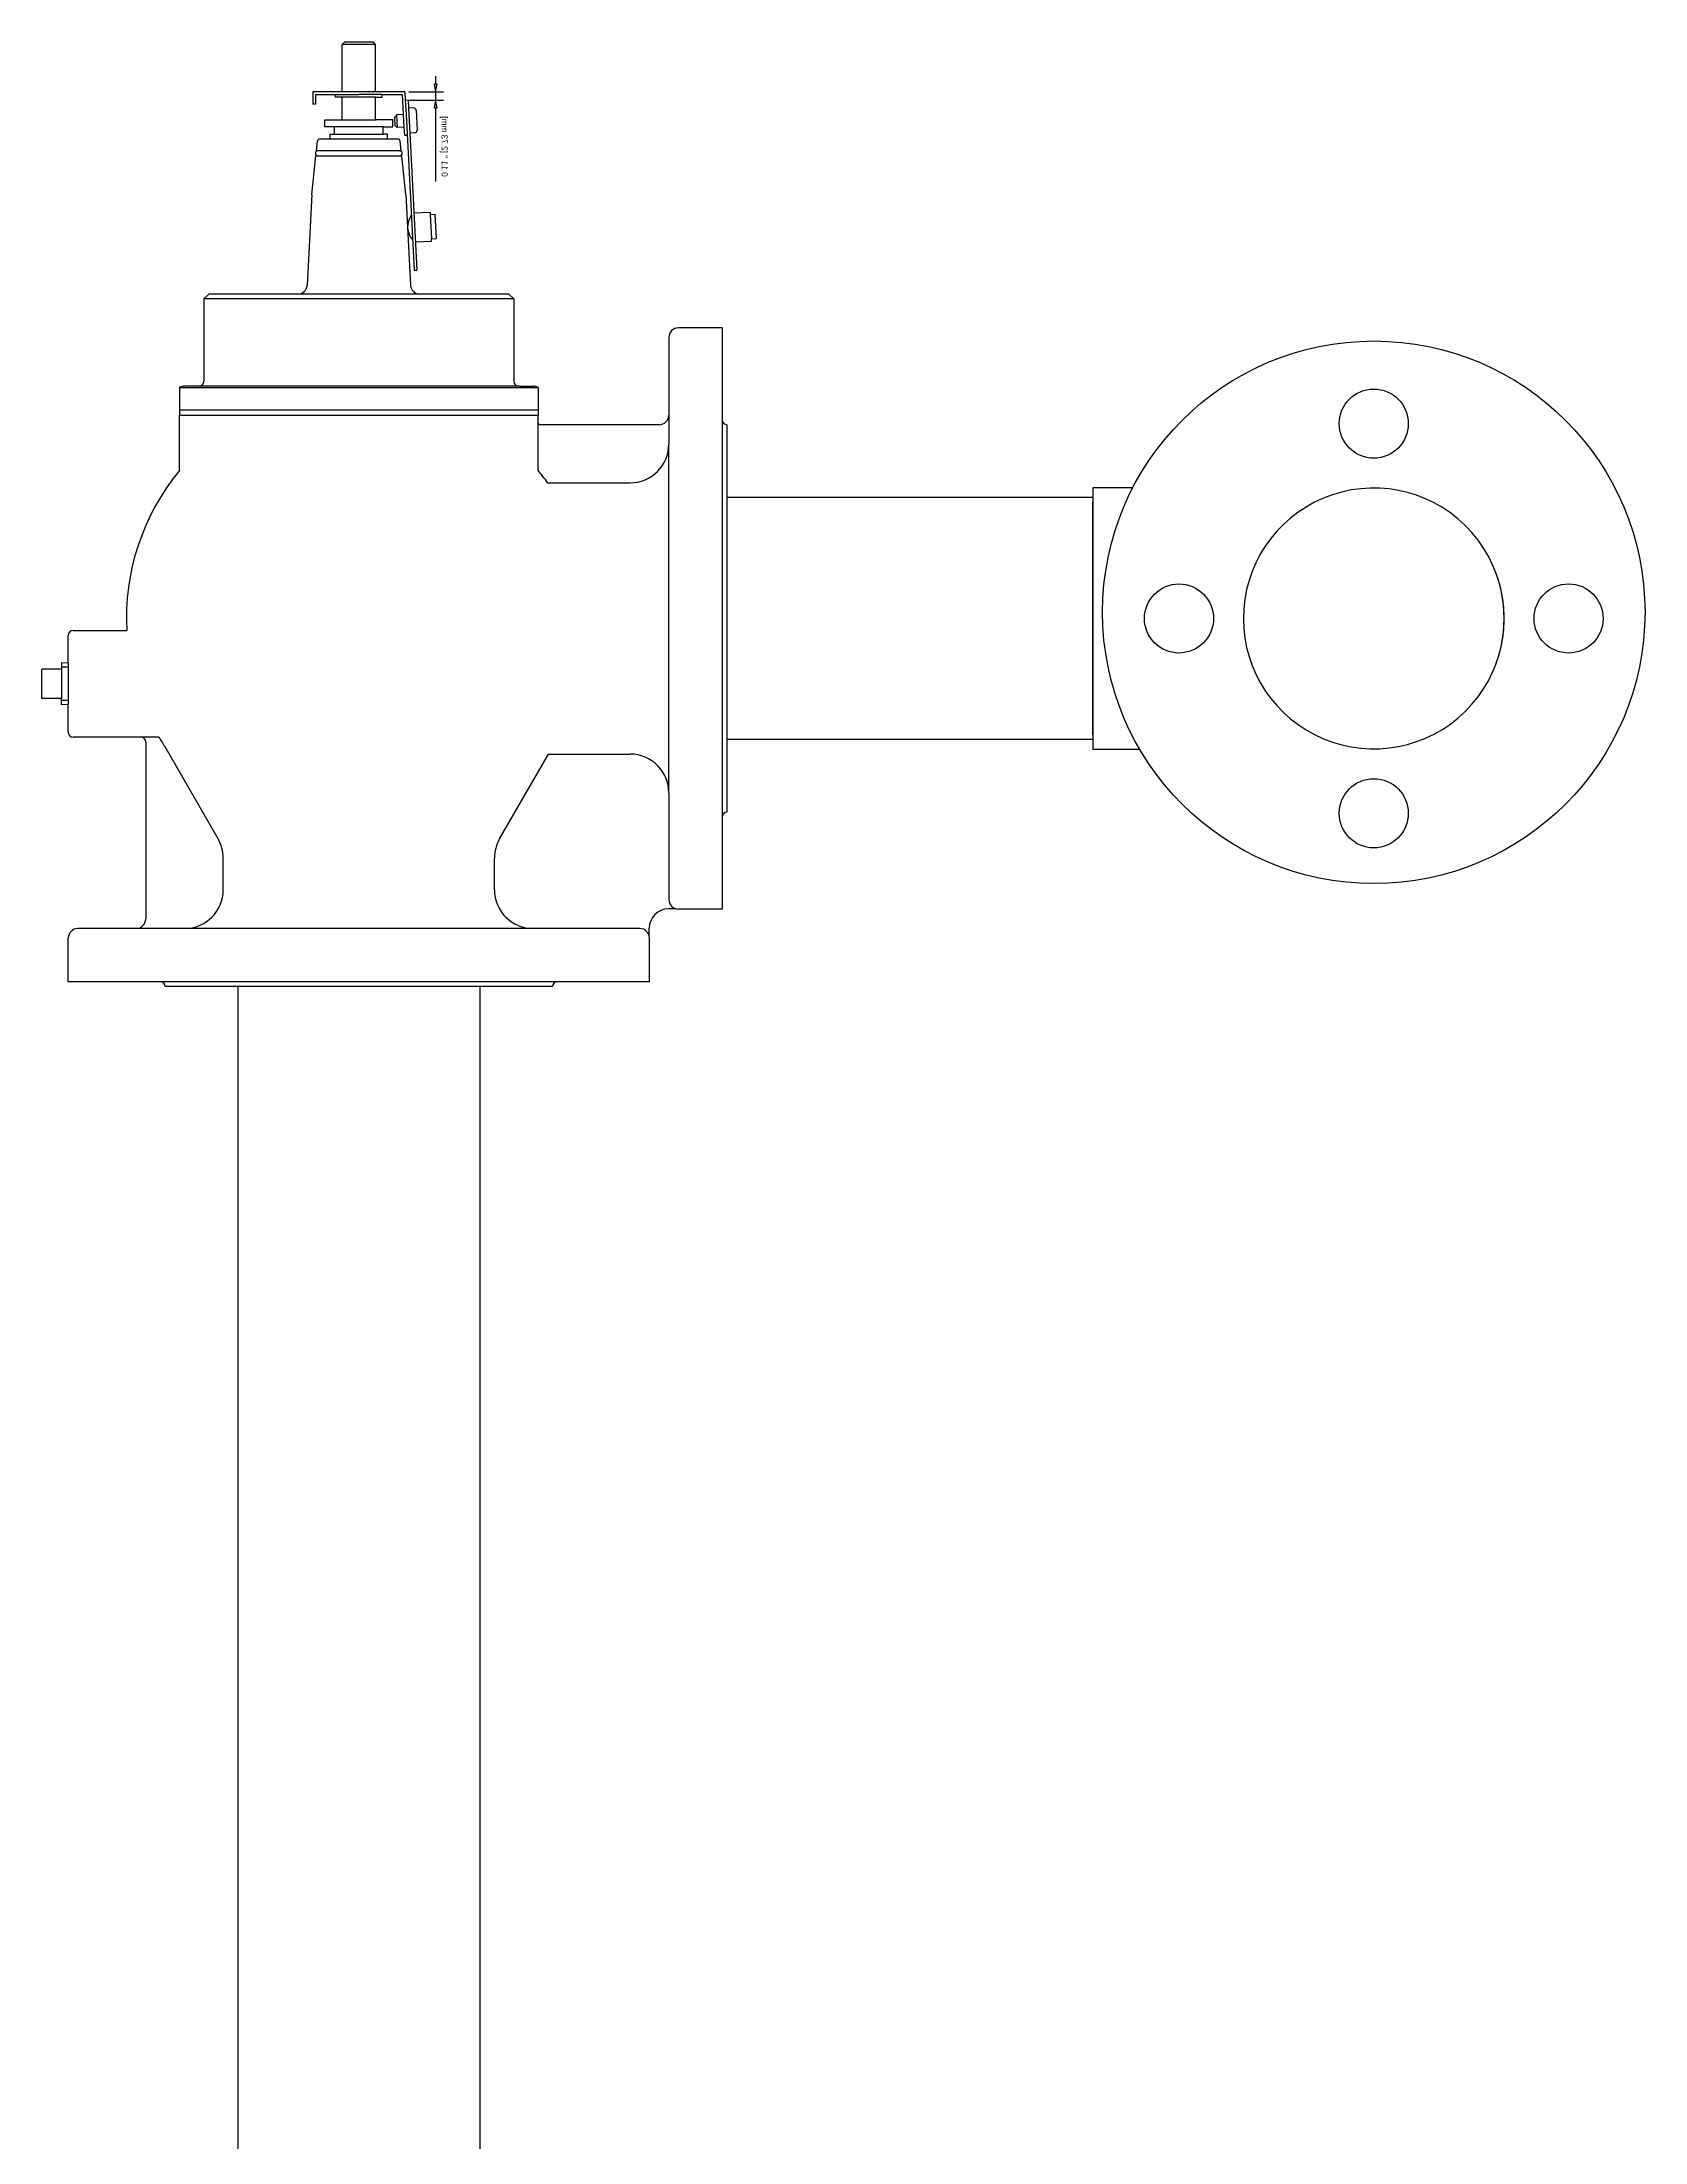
# Model space of a CAD drawing. Header units: inches. Extents: x 2163 to 2605, y 1222 to 1501.
# Drawn here: x 2430.99 to 2451.68, y 1318.05 to 1345.15 of the extents above; entities that cross this region are included whole.
import ezdxf

# ---------------------------------------------------------------- set-up
doc = ezdxf.new("R2010")
doc.units = ezdxf.units.IN
doc.header["$MEASUREMENT"] = 0
doc.layers.add('WDPUMP', color=7, linetype='Continuous')
doc.layers.add('WSPUMP', color=7, linetype='Continuous')

msp = doc.modelspace()

# ---------------------------------------------------------------- linework, layer by layer
at = {"layer": 'WDPUMP', "color": 0, "linetype": 'Continuous'}
for p, q in [((2434.8688, 1345.114), (2434.9001, 1345.1453)), ((2434.8688, 1344.5032), (2434.8688, 1345.114)), ((2435.2968, 1345.114), (2434.8688, 1345.114)), ((2434.9001, 1345.1453), (2435.2655, 1345.1453)), ((2435.2968, 1345.114), (2435.2655, 1345.1453)), ((2435.2968, 1344.5032), (2435.2968, 1345.114)), ((2436.0741, 1344.7032), (2436.0741, 1344.6032)), ((2435.6763, 1344.5032), (2434.4893, 1344.5032)), ((2434.4893, 1344.5032), (2434.4893, 1344.3423)), ((2434.5252, 1344.4673), (2434.7828, 1344.4673)), ((2434.5252, 1344.4673), (2434.5252, 1344.3423)), ((2434.7828, 1344.4673), (2435.0828, 1344.4673)), ((2434.7828, 1344.4323), (2434.7828, 1344.4673)), ((2434.8688, 1344.4323), (2434.7828, 1344.4323)), ((2435.2968, 1344.4323), (2434.8688, 1344.4323)), ((2434.8688, 1344.1425), (2434.8688, 1344.4323)), ((2435.3828, 1344.4673), (2435.0828, 1344.4673)), ((2435.2968, 1344.4323), (2435.3828, 1344.4323)), ((2435.2968, 1344.1425), (2435.2968, 1344.4323)), ((2435.3828, 1344.4323), (2435.3828, 1344.4673)), ((2435.3828, 1344.4673), (2435.6422, 1344.4673)), ((2435.6422, 1344.4673), (2435.6558, 1344.2088)), ((2435.6763, 1344.5032), (2435.6819, 1344.3957)), ((2435.6819, 1344.3957), (2435.7178, 1344.3976)), ((2435.6819, 1344.3957), (2435.6916, 1344.2107)), ((2435.7178, 1344.3976), (2435.7233, 1344.2914)), ((2435.7263, 1344.5032), (2436.1741, 1344.5032)), ((2435.7319, 1344.3957), (2436.1741, 1344.3957)), ((2436.0918, 1344.6032), (2436.0565, 1344.6032)), ((2436.0565, 1344.6032), (2436.0741, 1344.5032)), ((2436.0741, 1344.3957), (2436.0565, 1344.2957)), ((2436.0741, 1344.5032), (2436.0918, 1344.6032)), ((2436.0741, 1344.5032), (2436.0741, 1344.3957)), ((2436.0918, 1344.2957), (2436.0741, 1344.3957)), ((2434.5252, 1344.3423), (2434.4893, 1344.3423)), ((2434.6453, 1344.1425), (2434.8688, 1344.1425)), ((2434.6453, 1344.0488), (2434.6453, 1344.1425)), ((2434.8688, 1344.1425), (2435.2968, 1344.1425)), ((2435.5203, 1344.1425), (2435.2968, 1344.1425)), ((2435.5203, 1344.0488), (2435.5203, 1344.1425)), ((2435.5708, 1344.2044), (2435.5418, 1344.1722)), ((2435.5418, 1344.1722), (2435.5472, 1344.0697)), ((2435.6558, 1344.2088), (2435.5708, 1344.2044)), ((2435.5708, 1344.2044), (2435.5794, 1344.0408)), ((2435.6558, 1344.2088), (2435.6643, 1344.0452)), ((2435.6916, 1344.2107), (2435.7002, 1344.0471)), ((2435.7881, 1344.2948), (2435.7233, 1344.2914)), ((2435.7233, 1344.2914), (2435.7402, 1343.9702)), ((2435.8209, 1344.2651), (2435.8345, 1344.0065)), ((2436.0565, 1344.2957), (2436.0918, 1344.2957)), ((2436.0741, 1344.2957), (2436.0741, 1344.1957)), ((2436.0741, 1344.1957), (2436.0741, 1343.3465)), ((2434.5357, 1343.7426), (2434.5486, 1343.8658)), ((2435.5858, 1343.8938), (2434.5797, 1343.8938)), ((2434.7703, 1344.0488), (2434.6453, 1344.0488)), ((2434.7123, 1343.955), (2434.7703, 1343.955)), ((2434.7123, 1343.8938), (2434.7123, 1343.955)), ((2435.3953, 1344.0488), (2434.7703, 1344.0488)), ((2434.7703, 1343.955), (2434.7703, 1344.0488)), ((2434.7703, 1343.955), (2435.3953, 1343.955)), ((2435.3953, 1343.955), (2435.3953, 1344.0488)), ((2435.3953, 1344.0488), (2435.5203, 1344.0488)), ((2435.4533, 1343.955), (2435.3953, 1343.955)), ((2435.4533, 1343.8938), (2435.4533, 1343.955)), ((2435.5794, 1344.0408), (2435.5472, 1344.0697)), ((2435.6643, 1344.0452), (2435.5794, 1344.0408)), ((2435.6299, 1343.7426), (2435.617, 1343.8658)), ((2435.6643, 1344.0452), (2435.6698, 1343.9414)), ((2435.6698, 1343.9414), (2435.7056, 1343.9433)), ((2435.7002, 1344.0471), (2435.797, 1342.1999)), ((2435.8049, 1343.9736), (2435.7402, 1343.9702)), ((2435.7402, 1343.9702), (2435.8328, 1342.2018)), ((2434.4762, 1343.1765), (2434.5286, 1343.6756)), ((2434.5286, 1343.6756), (2435.6369, 1343.6756)), ((2434.5286, 1343.6756), (2434.556, 1343.6756)), ((2435.6299, 1343.7426), (2434.5357, 1343.7426)), ((2434.556, 1343.7426), (2434.5357, 1343.7426)), ((2435.6096, 1343.7426), (2435.6299, 1343.7426)), ((2435.6369, 1343.6756), (2435.6096, 1343.6756)), ((2435.6894, 1343.1765), (2435.6369, 1343.6756)), ((2434.4762, 1343.1765), (2434.4148, 1342.0052)), ((2435.6894, 1343.1765), (2435.7508, 1342.0052)), ((2435.7942, 1342.9398), (2436.0011, 1342.9507)), ((2436.0011, 1342.9507), (2436.0027, 1342.9195)), ((2436.0027, 1342.9195), (2436.0651, 1342.9228)), ((2436.0027, 1342.9195), (2436.0191, 1342.6073)), ((2436.0651, 1342.9228), (2436.0815, 1342.6106)), ((2435.8138, 1342.5653), (2436.0207, 1342.5762)), ((2436.0191, 1342.6073), (2436.0815, 1342.6106)), ((2436.0207, 1342.5762), (2436.0191, 1342.6073)), ((2435.797, 1342.1999), (2435.8328, 1342.2018)), ((2433.1453, 1341.8933), (2433.0828, 1341.8308)), ((2437.0828, 1341.8308), (2433.0828, 1341.8308)), ((2433.0828, 1341.8308), (2433.0828, 1340.7688)), ((2437.0203, 1341.8933), (2433.1453, 1341.8933)), ((2437.0203, 1341.8933), (2437.0828, 1341.8308)), ((2437.0828, 1341.8308), (2437.0828, 1340.7688)), ((2439.7703, 1341.4578), (2439.2078, 1341.4578)), ((2439.7703, 1341.4578), (2439.7703, 1340.2703)), ((2439.0828, 1341.3328), (2439.0828, 1339.9578)), ((2432.7703, 1340.6895), (2437.3953, 1340.6895)), ((2432.7703, 1340.6895), (2432.7703, 1340.3328)), ((2433.0203, 1340.7063), (2432.8328, 1340.7063)), ((2437.1453, 1340.7063), (2433.0203, 1340.7063)), ((2437.1453, 1340.7063), (2437.3328, 1340.7063)), ((2437.3953, 1340.6895), (2437.3953, 1340.3328)), ((2437.3953, 1340.3938), (2432.7703, 1340.3938)), ((2432.7703, 1340.3328), (2437.3953, 1340.3328)), ((2432.7703, 1339.6184), (2432.7703, 1340.3328)), ((2437.3953, 1339.6184), (2437.3953, 1340.3328)), ((2438.9578, 1340.2078), (2437.4261, 1340.2078)), ((2439.7703, 1340.2703), (2439.7703, 1335.1453)), ((2439.8328, 1340.2078), (2439.8328, 1335.2078)), ((2439.0828, 1335.4578), (2439.0828, 1339.9578)), ((2437.5191, 1339.4578), (2438.5828, 1339.4578)), ((2444.5551, 1339.2703), (2439.8328, 1339.2703)), ((2444.5551, 1339.3953), (2444.5551, 1336.0203)), ((2445.0711, 1339.3953), (2444.5551, 1339.3953)), ((2444.5551, 1339.3953), (2444.5551, 1336.0203)), ((2445.0711, 1339.3953), (2444.5551, 1339.3953)), ((2444.5551, 1336.2078), (2444.5551, 1339.2078)), ((2444.5551, 1336.2078), (2444.5551, 1339.2078)), ((2431.3328, 1337.1313), (2431.3328, 1337.4891)), ((2431.3953, 1337.5516), (2432.0872, 1337.5516)), ((2431.3328, 1337.1313), (2431.2439, 1337.1341)), ((2431.2439, 1337.1341), (2431.2439, 1337.0516)), ((2431.3328, 1337.0801), (2431.2439, 1337.0801)), ((2431.3328, 1337.1313), (2431.3328, 1336.5968)), ((2431.2439, 1337.0516), (2430.9939, 1337.0516)), ((2430.9939, 1336.6766), (2430.9939, 1337.0516)), ((2431.2439, 1337.0516), (2431.2439, 1336.6766)), ((2431.2439, 1336.6766), (2430.9939, 1336.6766)), ((2431.2439, 1336.5941), (2431.2439, 1336.6766)), ((2431.3328, 1336.6481), (2431.2439, 1336.6481)), ((2431.3328, 1336.5968), (2431.2439, 1336.5941)), ((2431.3328, 1336.2391), (2431.3328, 1336.5968)), ((2432.5033, 1336.1766), (2431.3953, 1336.1766)), ((2432.3328, 1336.1141), (2432.3328, 1333.8328)), ((2433.2658, 1334.8668), (2432.5818, 1336.0515)), ((2444.5551, 1336.1453), (2439.8328, 1336.1453)), ((2444.5551, 1336.0203), (2445.1592, 1336.0203)), ((2444.5551, 1336.0203), (2445.1592, 1336.0203)), ((2436.8998, 1334.8668), (2437.5297, 1335.9578)), ((2437.5297, 1335.9578), (2438.5828, 1335.9578)), ((2439.0828, 1335.4578), (2439.0828, 1334.0828)), ((2439.7703, 1335.1453), (2439.7703, 1333.9578)), ((2433.3328, 1334.2078), (2433.3328, 1334.6168)), ((2436.8328, 1334.2078), (2436.8328, 1334.6168)), ((2439.1774, 1333.9615), (2439.079, 1333.9615)), ((2439.7703, 1333.9578), (2439.2078, 1333.9578)), ((2431.3328, 1333.0203), (2431.3328, 1333.5828)), ((2432.8328, 1333.7078), (2431.4578, 1333.7078)), ((2437.3328, 1333.7078), (2432.8328, 1333.7078)), ((2438.7078, 1333.7078), (2437.3328, 1333.7078)), ((2438.829, 1333.6132), (2438.829, 1333.7115)), ((2438.8328, 1333.0203), (2438.8328, 1333.5828)), ((2432.5203, 1333.0203), (2431.3328, 1333.0203)), ((2437.6453, 1333.0203), (2432.5203, 1333.0203)), ((2438.8328, 1333.0203), (2437.6453, 1333.0203)), ((2437.5828, 1332.9578), (2432.5828, 1332.9578)), ((2433.5203, 1332.9578), (2433.5203, 1314.9578)), ((2436.6453, 1332.9578), (2436.6453, 1314.9578))]:
    msp.add_line(p, q, dxfattribs=at)
for centre, radius in [((2448.1801, 1337.7878), 3.5), ((2448.1801, 1340.2215), 0.4457), ((2445.6664, 1337.7078), 0.4457), ((2450.6939, 1337.7078), 0.4457), ((2448.1801, 1335.194), 0.4457)]:
    msp.add_circle(centre, radius, dxfattribs=at)
for centre, radius, start, end in [((2435.7897, 1344.2635), 0.0313, 3, 93), ((2434.5797, 1343.8625), 0.0313, 90, 174), ((2435.5858, 1343.8625), 0.0313, 6, 90), ((2435.8032, 1344.0049), 0.0313, 273, 3), ((2434.556, 1343.7091), 0.0335, 90, 270), ((2435.6096, 1343.7091), 0.0335, 270, 90), ((2435.9567, 1342.7606), 0.2451, 143.38148, 222.61852), ((2434.2969, 1342.0114), 0.1181, 270, 357), ((2435.8687, 1342.0114), 0.1181, 183, 270), ((2439.2078, 1341.3328), 0.125, 90, 180), ((2432.8328, 1340.5813), 0.125, 90, 120), ((2433.0203, 1340.7688), 0.0625, 270, 0), ((2437.1453, 1340.7688), 0.0625, 180, 270), ((2437.3328, 1340.5813), 0.125, 60, 90), ((2438.9578, 1340.3328), 0.125, 270, 0), ((2437.4261, 1340.2391), 0.0313, 190.25487, 270), ((2439.8328, 1340.2703), 0.0625, 180, 270), ((2438.5828, 1339.9578), 0.5, 270, 0), ((2435.0828, 1337.7078), 3, 140.42878, 182.98455), ((2435.0828, 1337.7078), 3, 35.68533, 39.57122), ((2448.1801, 1337.7078), 1.6827, 338.21298, 180), ((2448.1801, 1337.7078), 1.6827, 180, 21.78702), ((2431.3953, 1337.4891), 0.0625, 90, 180), ((2431.3953, 1336.2391), 0.0625, 180, 270), ((2432.2703, 1336.1141), 0.0625, 0, 90), ((2435.0828, 1337.7078), 3, 210.69048, 213.607), ((2438.5828, 1335.4578), 0.5, 0, 90), ((2439.8328, 1335.1453), 0.0625, 90, 180), ((2432.8328, 1334.6168), 0.5, 0, 30), ((2437.3328, 1334.6168), 0.5, 150, 180), ((2432.8328, 1334.2078), 0.5, 270, 0), ((2437.3328, 1334.2078), 0.5, 180, 270), ((2432.2078, 1333.8328), 0.125, 270, 0), ((2439.079, 1333.7115), 0.25, 90, 180), ((2439.2078, 1334.0828), 0.125, 180, 270), ((2431.4578, 1333.5828), 0.125, 90, 180), ((2438.7078, 1333.5828), 0.125, 0, 90), ((2432.5203, 1332.9578), 0.0625, 0, 90), ((2437.6453, 1332.9578), 0.0625, 90, 180)]:
    msp.add_arc(centre, radius, start, end, dxfattribs=at)
at = {"layer": 'WSPUMP', "color": 0, "linetype": 'Continuous'}
for p, q in [((2434.8688, 1345.114), (2434.9001, 1345.1453)), ((2434.8688, 1344.5032), (2434.8688, 1345.114)), ((2435.2968, 1345.114), (2434.8688, 1345.114)), ((2434.9001, 1345.1453), (2435.2655, 1345.1453)), ((2435.2968, 1345.114), (2435.2655, 1345.1453)), ((2435.2968, 1344.5032), (2435.2968, 1345.114)), ((2436.0741, 1344.7032), (2436.0741, 1344.6032)), ((2435.6763, 1344.5032), (2434.4893, 1344.5032)), ((2434.4893, 1344.5032), (2434.4893, 1344.3423)), ((2434.5252, 1344.4673), (2434.7828, 1344.4673)), ((2434.5252, 1344.4673), (2434.5252, 1344.3423)), ((2434.7828, 1344.4673), (2435.0828, 1344.4673)), ((2434.7828, 1344.4323), (2434.7828, 1344.4673)), ((2434.8688, 1344.4323), (2434.7828, 1344.4323)), ((2435.2968, 1344.4323), (2434.8688, 1344.4323)), ((2434.8688, 1344.1425), (2434.8688, 1344.4323)), ((2435.3828, 1344.4673), (2435.0828, 1344.4673)), ((2435.2968, 1344.4323), (2435.3828, 1344.4323)), ((2435.2968, 1344.1425), (2435.2968, 1344.4323)), ((2435.3828, 1344.4323), (2435.3828, 1344.4673)), ((2435.3828, 1344.4673), (2435.6422, 1344.4673)), ((2435.6422, 1344.4673), (2435.6558, 1344.2088)), ((2435.6763, 1344.5032), (2435.6819, 1344.3957)), ((2435.6819, 1344.3957), (2435.7178, 1344.3976)), ((2435.6819, 1344.3957), (2435.6916, 1344.2107)), ((2435.7178, 1344.3976), (2435.7233, 1344.2914)), ((2435.7263, 1344.5032), (2436.1741, 1344.5032)), ((2435.7319, 1344.3957), (2436.1741, 1344.3957)), ((2436.0918, 1344.6032), (2436.0565, 1344.6032)), ((2436.0565, 1344.6032), (2436.0741, 1344.5032)), ((2436.0741, 1344.3957), (2436.0565, 1344.2957)), ((2436.0741, 1344.5032), (2436.0918, 1344.6032)), ((2436.0741, 1344.5032), (2436.0741, 1344.3957)), ((2436.0918, 1344.2957), (2436.0741, 1344.3957)), ((2434.5252, 1344.3423), (2434.4893, 1344.3423)), ((2434.6453, 1344.1425), (2434.8688, 1344.1425)), ((2434.6453, 1344.0488), (2434.6453, 1344.1425)), ((2434.8688, 1344.1425), (2435.2968, 1344.1425)), ((2435.5203, 1344.1425), (2435.2968, 1344.1425)), ((2435.5203, 1344.0488), (2435.5203, 1344.1425)), ((2435.5708, 1344.2044), (2435.5418, 1344.1722)), ((2435.5418, 1344.1722), (2435.5472, 1344.0697)), ((2435.6558, 1344.2088), (2435.5708, 1344.2044)), ((2435.5708, 1344.2044), (2435.5794, 1344.0408)), ((2435.6558, 1344.2088), (2435.6643, 1344.0452)), ((2435.6916, 1344.2107), (2435.7002, 1344.0471)), ((2435.7881, 1344.2948), (2435.7233, 1344.2914)), ((2435.7233, 1344.2914), (2435.7402, 1343.9702)), ((2435.8209, 1344.2651), (2435.8345, 1344.0065)), ((2436.0565, 1344.2957), (2436.0918, 1344.2957)), ((2436.0741, 1344.2957), (2436.0741, 1344.1957)), ((2436.0741, 1344.1957), (2436.0741, 1343.3465)), ((2434.5357, 1343.7426), (2434.5486, 1343.8658)), ((2435.5858, 1343.8938), (2434.5797, 1343.8938)), ((2434.7703, 1344.0488), (2434.6453, 1344.0488)), ((2434.7123, 1343.955), (2434.7703, 1343.955)), ((2434.7123, 1343.8938), (2434.7123, 1343.955)), ((2435.3953, 1344.0488), (2434.7703, 1344.0488)), ((2434.7703, 1343.955), (2434.7703, 1344.0488)), ((2434.7703, 1343.955), (2435.3953, 1343.955)), ((2435.3953, 1343.955), (2435.3953, 1344.0488)), ((2435.3953, 1344.0488), (2435.5203, 1344.0488)), ((2435.4533, 1343.955), (2435.3953, 1343.955)), ((2435.4533, 1343.8938), (2435.4533, 1343.955)), ((2435.5794, 1344.0408), (2435.5472, 1344.0697)), ((2435.6643, 1344.0452), (2435.5794, 1344.0408)), ((2435.6299, 1343.7426), (2435.617, 1343.8658)), ((2435.6643, 1344.0452), (2435.6698, 1343.9414)), ((2435.6698, 1343.9414), (2435.7056, 1343.9433)), ((2435.7002, 1344.0471), (2435.797, 1342.1999)), ((2435.8049, 1343.9736), (2435.7402, 1343.9702)), ((2435.7402, 1343.9702), (2435.8328, 1342.2018)), ((2434.4762, 1343.1765), (2434.5286, 1343.6756)), ((2434.5286, 1343.6756), (2435.6369, 1343.6756)), ((2434.5286, 1343.6756), (2434.556, 1343.6756)), ((2435.6299, 1343.7426), (2434.5357, 1343.7426)), ((2434.556, 1343.7426), (2434.5357, 1343.7426)), ((2435.6096, 1343.7426), (2435.6299, 1343.7426)), ((2435.6369, 1343.6756), (2435.6096, 1343.6756)), ((2435.6894, 1343.1765), (2435.6369, 1343.6756)), ((2434.4762, 1343.1765), (2434.4148, 1342.0052)), ((2435.6894, 1343.1765), (2435.7508, 1342.0052)), ((2435.7942, 1342.9398), (2436.0011, 1342.9507)), ((2436.0011, 1342.9507), (2436.0027, 1342.9195)), ((2436.0027, 1342.9195), (2436.0651, 1342.9228)), ((2436.0027, 1342.9195), (2436.0191, 1342.6073)), ((2436.0651, 1342.9228), (2436.0815, 1342.6106)), ((2435.8138, 1342.5653), (2436.0207, 1342.5762)), ((2436.0191, 1342.6073), (2436.0815, 1342.6106)), ((2436.0207, 1342.5762), (2436.0191, 1342.6073)), ((2435.797, 1342.1999), (2435.8328, 1342.2018)), ((2433.1453, 1341.8933), (2433.0828, 1341.8308)), ((2437.0828, 1341.8308), (2433.0828, 1341.8308)), ((2433.0828, 1341.8308), (2433.0828, 1340.7688)), ((2437.0203, 1341.8933), (2433.1453, 1341.8933)), ((2437.0203, 1341.8933), (2437.0828, 1341.8308)), ((2437.0828, 1341.8308), (2437.0828, 1340.7688)), ((2439.7703, 1341.4578), (2439.2078, 1341.4578)), ((2439.7703, 1341.4578), (2439.7703, 1340.2703)), ((2439.0828, 1341.3328), (2439.0828, 1339.9578)), ((2432.7703, 1340.6895), (2437.3953, 1340.6895)), ((2432.7703, 1340.6895), (2432.7703, 1340.3328)), ((2433.0203, 1340.7063), (2432.8328, 1340.7063)), ((2437.1453, 1340.7063), (2433.0203, 1340.7063)), ((2437.1453, 1340.7063), (2437.3328, 1340.7063)), ((2437.3953, 1340.6895), (2437.3953, 1340.3328)), ((2437.3953, 1340.3938), (2432.7703, 1340.3938)), ((2432.7703, 1340.3328), (2437.3953, 1340.3328)), ((2432.7703, 1339.6184), (2432.7703, 1340.3328)), ((2437.3953, 1339.6184), (2437.3953, 1340.3328)), ((2438.9578, 1340.2078), (2437.4261, 1340.2078)), ((2439.7703, 1340.2703), (2439.7703, 1335.1453)), ((2439.8328, 1340.2078), (2439.8328, 1335.2078)), ((2439.0828, 1335.4578), (2439.0828, 1339.9578)), ((2437.5191, 1339.4578), (2438.5828, 1339.4578)), ((2444.5551, 1339.2703), (2439.8328, 1339.2703)), ((2444.5551, 1339.3953), (2444.5551, 1336.0203)), ((2445.0711, 1339.3953), (2444.5551, 1339.3953)), ((2444.5551, 1339.3953), (2444.5551, 1336.0203)), ((2445.0711, 1339.3953), (2444.5551, 1339.3953)), ((2444.5551, 1336.2078), (2444.5551, 1339.2078)), ((2444.5551, 1336.2078), (2444.5551, 1339.2078)), ((2431.3328, 1337.1313), (2431.3328, 1337.4891)), ((2431.3953, 1337.5516), (2432.0872, 1337.5516)), ((2431.3328, 1337.1313), (2431.2439, 1337.1341)), ((2431.2439, 1337.1341), (2431.2439, 1337.0516)), ((2431.3328, 1337.0801), (2431.2439, 1337.0801)), ((2431.3328, 1337.1313), (2431.3328, 1336.5968)), ((2431.2439, 1337.0516), (2430.9939, 1337.0516)), ((2430.9939, 1336.6766), (2430.9939, 1337.0516)), ((2431.2439, 1337.0516), (2431.2439, 1336.6766)), ((2431.2439, 1336.6766), (2430.9939, 1336.6766)), ((2431.2439, 1336.5941), (2431.2439, 1336.6766)), ((2431.3328, 1336.6481), (2431.2439, 1336.6481)), ((2431.3328, 1336.5968), (2431.2439, 1336.5941)), ((2431.3328, 1336.2391), (2431.3328, 1336.5968)), ((2432.5033, 1336.1766), (2431.3953, 1336.1766)), ((2432.3328, 1336.1141), (2432.3328, 1333.8328)), ((2433.2658, 1334.8668), (2432.5818, 1336.0515)), ((2444.5551, 1336.1453), (2439.8328, 1336.1453)), ((2444.5551, 1336.0203), (2445.1592, 1336.0203)), ((2444.5551, 1336.0203), (2445.1592, 1336.0203)), ((2436.8998, 1334.8668), (2437.5297, 1335.9578)), ((2437.5297, 1335.9578), (2438.5828, 1335.9578)), ((2439.0828, 1335.4578), (2439.0828, 1334.0828)), ((2439.7703, 1335.1453), (2439.7703, 1333.9578)), ((2433.3328, 1334.2078), (2433.3328, 1334.6168)), ((2436.8328, 1334.2078), (2436.8328, 1334.6168)), ((2439.1774, 1333.9615), (2439.079, 1333.9615)), ((2439.7703, 1333.9578), (2439.2078, 1333.9578)), ((2431.3328, 1333.0203), (2431.3328, 1333.5828)), ((2432.8328, 1333.7078), (2431.4578, 1333.7078)), ((2437.3328, 1333.7078), (2432.8328, 1333.7078)), ((2438.7078, 1333.7078), (2437.3328, 1333.7078)), ((2438.829, 1333.6132), (2438.829, 1333.7115)), ((2438.8328, 1333.0203), (2438.8328, 1333.5828)), ((2432.5203, 1333.0203), (2431.3328, 1333.0203)), ((2437.6453, 1333.0203), (2432.5203, 1333.0203)), ((2438.8328, 1333.0203), (2437.6453, 1333.0203)), ((2437.5828, 1332.9578), (2432.5828, 1332.9578)), ((2433.5203, 1332.9578), (2433.5203, 1314.9578)), ((2436.6453, 1332.9578), (2436.6453, 1314.9578))]:
    msp.add_line(p, q, dxfattribs=at)
for centre, radius in [((2448.1801, 1337.7878), 3.5), ((2448.1801, 1340.2215), 0.4457), ((2445.6664, 1337.7078), 0.4457), ((2450.6939, 1337.7078), 0.4457), ((2448.1801, 1335.194), 0.4457)]:
    msp.add_circle(centre, radius, dxfattribs=at)
for centre, radius, start, end in [((2435.7897, 1344.2635), 0.0313, 3, 93), ((2434.5797, 1343.8625), 0.0313, 90, 174), ((2435.5858, 1343.8625), 0.0313, 6, 90), ((2435.8032, 1344.0049), 0.0313, 273, 3), ((2434.556, 1343.7091), 0.0335, 90, 270), ((2435.6096, 1343.7091), 0.0335, 270, 90), ((2435.9567, 1342.7606), 0.2451, 143.38148, 222.61852), ((2434.2969, 1342.0114), 0.1181, 270, 357), ((2435.8687, 1342.0114), 0.1181, 183, 270), ((2439.2078, 1341.3328), 0.125, 90, 180), ((2432.8328, 1340.5813), 0.125, 90, 120), ((2433.0203, 1340.7688), 0.0625, 270, 0), ((2437.1453, 1340.7688), 0.0625, 180, 270), ((2437.3328, 1340.5813), 0.125, 60, 90), ((2438.9578, 1340.3328), 0.125, 270, 0), ((2437.4261, 1340.2391), 0.0313, 190.25487, 270), ((2439.8328, 1340.2703), 0.0625, 180, 270), ((2438.5828, 1339.9578), 0.5, 270, 0), ((2435.0828, 1337.7078), 3, 140.42878, 182.98455), ((2435.0828, 1337.7078), 3, 35.68533, 39.57122), ((2448.1801, 1337.7078), 1.6827, 338.21298, 180), ((2448.1801, 1337.7078), 1.6827, 180, 21.78702), ((2431.3953, 1337.4891), 0.0625, 90, 180), ((2431.3953, 1336.2391), 0.0625, 180, 270), ((2432.2703, 1336.1141), 0.0625, 0, 90), ((2435.0828, 1337.7078), 3, 210.69048, 213.607), ((2438.5828, 1335.4578), 0.5, 0, 90), ((2439.8328, 1335.1453), 0.0625, 90, 180), ((2432.8328, 1334.6168), 0.5, 0, 30), ((2437.3328, 1334.6168), 0.5, 150, 180), ((2432.8328, 1334.2078), 0.5, 270, 0), ((2437.3328, 1334.2078), 0.5, 180, 270), ((2432.2078, 1333.8328), 0.125, 270, 0), ((2439.079, 1333.7115), 0.25, 90, 180), ((2439.2078, 1334.0828), 0.125, 180, 270), ((2431.4578, 1333.5828), 0.125, 90, 180), ((2438.7078, 1333.5828), 0.125, 0, 90), ((2432.5203, 1332.9578), 0.0625, 0, 90), ((2437.6453, 1332.9578), 0.0625, 90, 180)]:
    msp.add_arc(centre, radius, start, end, dxfattribs=at)

# ---------------------------------------------------------------- texts
at = {"layer": 'WDPUMP', "color": 0, "linetype": 'Continuous', "text_generation_flag": 2}
msp.add_text('0.11 " [2.73 mm]', height=0.08, rotation=270, dxfattribs=at).set_placement((2436.1497, 1343.4065))
at = {"layer": 'WSPUMP', "color": 0, "linetype": 'Continuous', "text_generation_flag": 2}
msp.add_text('0.11 " [2.73 mm]', height=0.08, rotation=270, dxfattribs=at).set_placement((2436.1497, 1343.4065))

doc.saveas('drawing.dxf')
